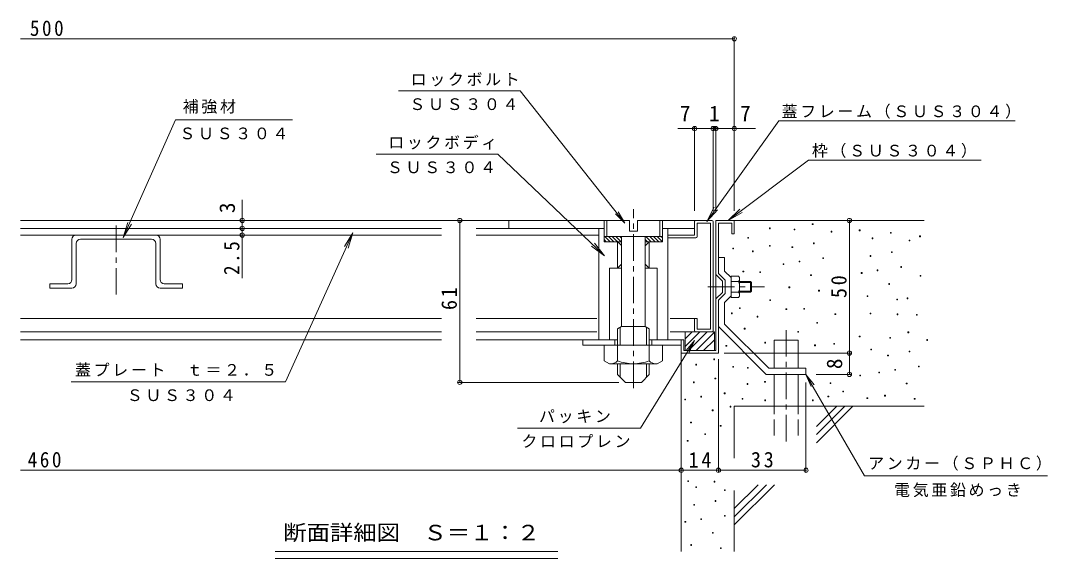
# Model space of a CAD drawing. Units: millimetres, scale not verified. Extents: x -353 to 376, y -274 to 236.
# Drawn here: x -11.4 to 375.6, y 24.5 to 227.2 of the extents above; entities that cross this region are included whole.
import ezdxf
from ezdxf.enums import TextEntityAlignment as Align

# ---------------------------------------------------------------- set-up
doc = ezdxf.new("R2010")
doc.units = ezdxf.units.MM
doc.header["$LTSCALE"] = 2
doc.header["$PDMODE"] = 32
doc.header["$PDSIZE"] = 1.6
doc.linetypes.add('CHAIN1', pattern=[8, 5, -1, 1, -1])
doc.linetypes.add('DASHED3', pattern=[4, 3, -1])
for name, color, linetype, lineweight in [('D-0', 7, 'Continuous', 9), ('D-1', 2, 'Continuous', 9), ('D-2', 3, 'Continuous', 9), ('D-4', 7, 'Continuous', 9), ('D-6', 6, 'Continuous', 5)]:
    doc.layers.add(name, color=color, linetype=linetype, lineweight=lineweight)
doc.layers.add('D-5', color=7, linetype='Continuous')
doc.styles.add('ＭＳ ゴシック', font='')
doc.styles.get('ＭＳ ゴシック').set_extended_font_data('MS Gothic')

msp = doc.modelspace()

# ---------------------------------------------------------------- linework, layer by layer
at = {"layer": 'D-0'}
for points in [[(270.842, 148.762), (270.842, 149.062), (271.142, 149.062), (271.142, 148.762)], [(280.167, 148.313), (280.167, 148.613), (280.467, 148.613), (280.467, 148.313)], [(287.023, 150.338), (287.023, 150.638), (287.323, 150.638), (287.323, 150.338)], [(294.109, 147.485), (294.109, 147.785), (294.409, 147.785), (294.409, 147.485)], [(304.697, 148.003), (304.697, 148.303), (304.996, 148.303), (304.996, 148.003)], [(316.426, 147.025), (316.426, 147.325), (316.726, 147.325), (316.726, 147.025)], [(262.697, 145.173), (262.697, 145.473), (262.997, 145.473), (262.997, 145.173)], [(287.437, 143.091), (287.437, 143.391), (287.737, 143.391), (287.737, 143.091)], [(309.57, 145), (309.57, 145.3), (309.87, 145.3), (309.87, 145)], [(323.512, 144.172), (323.512, 144.472), (323.812, 144.472), (323.812, 144.172)], [(327.473, 145.76), (327.473, 146.06), (327.773, 146.06), (327.773, 145.76)], [(257.038, 141.17), (257.038, 141.47), (257.338, 141.47), (257.338, 141.17)], [(264.492, 140.066), (264.492, 140.366), (264.792, 140.366), (264.792, 140.066)], [(270.842, 142.136), (270.842, 142.436), (271.142, 142.436), (271.142, 142.136)], [(279.362, 141.641), (279.362, 141.941), (279.662, 141.941), (279.662, 141.641)], [(316.84, 139.778), (316.84, 140.078), (317.14, 140.078), (317.14, 139.778)], [(276.049, 135.222), (276.049, 135.522), (276.349, 135.522), (276.349, 135.222)], [(282.054, 136.257), (282.054, 136.558), (282.354, 136.558), (282.354, 136.257)], [(290.957, 137.5), (290.957, 137.8), (291.257, 137.8), (291.257, 137.5)], [(308.765, 138.328), (308.765, 138.628), (309.065, 138.628), (309.065, 138.328)], [(260.903, 132.473), (260.903, 132.773), (261.203, 132.773), (261.203, 132.473)], [(267.253, 132.197), (267.253, 132.497), (267.553, 132.497), (267.553, 132.197)], [(305.452, 131.909), (305.452, 132.209), (305.752, 132.209), (305.752, 131.909)], [(311.457, 132.944), (311.457, 133.245), (311.757, 133.245), (311.757, 132.944)], [(320.36, 134.187), (320.36, 134.487), (320.66, 134.487), (320.66, 134.187)], [(286.402, 131.081), (286.402, 131.381), (286.702, 131.381), (286.702, 131.081)], [(315.805, 127.768), (315.805, 128.068), (316.105, 128.068), (316.105, 127.768)], [(327.68, 130.851), (327.68, 131.151), (327.98, 131.151), (327.98, 130.851)], [(278.235, 126.503), (278.235, 126.803), (278.535, 126.803), (278.535, 126.503)], [(289.416, 125.26), (289.416, 125.56), (289.716, 125.56), (289.716, 125.26)], [(270.98, 121.706), (270.98, 122.006), (271.28, 122.006), (271.28, 121.706)], [(307.637, 123.19), (307.637, 123.49), (307.937, 123.49), (307.937, 123.19)], [(318.819, 121.947), (318.819, 122.247), (319.119, 122.247), (319.119, 121.947)], [(322.711, 122.362), (322.711, 122.662), (323.011, 122.662), (323.011, 122.362)], [(256.537, 116.719), (256.537, 117.019), (256.837, 117.019), (256.837, 116.719)], [(259.574, 118.652), (259.574, 118.952), (259.874, 118.952), (259.874, 118.652)], [(277.105, 118.307), (277.105, 118.607), (277.405, 118.607), (277.405, 118.307)], [(283.835, 118.41), (283.835, 118.71), (284.135, 118.71), (284.135, 118.41)], [(295.534, 116.443), (295.534, 116.743), (295.834, 116.743), (295.834, 116.443)], [(308.838, 116.668), (308.838, 116.968), (309.138, 116.968), (309.138, 116.668)], [(318.984, 116.357), (318.984, 116.657), (319.284, 116.657), (319.284, 116.357)], [(326.231, 116.15), (326.231, 116.45), (326.531, 116.45), (326.531, 116.15)], [(266.2, 115.477), (266.2, 115.777), (266.5, 115.777), (266.5, 115.477)], [(288.701, 113.13), (288.701, 113.43), (289.001, 113.43), (289.001, 113.13)], [(261.369, 110.922), (261.369, 111.222), (261.669, 111.222), (261.669, 110.922)], [(281.557, 109.714), (281.557, 110.014), (281.857, 110.014), (281.857, 109.714)], [(323.052, 109.546), (323.052, 109.847), (323.352, 109.847), (323.352, 109.546)], [(254.467, 104.48), (254.467, 104.78), (254.767, 104.78), (254.767, 104.48)], [(269.099, 105.676), (269.099, 105.976), (269.399, 105.976), (269.399, 105.676)], [(287.873, 104.641), (287.873, 104.941), (288.173, 104.941), (288.173, 104.641)], [(295.12, 105.262), (295.12, 105.562), (295.42, 105.562), (295.42, 105.262)], [(304.697, 107.971), (304.697, 108.271), (304.996, 108.271), (304.996, 107.971)], [(316.196, 107.522), (316.196, 107.822), (316.496, 107.822), (316.496, 107.522)], [(330.138, 106.694), (330.138, 106.994), (330.438, 106.994), (330.438, 106.694)], [(309.045, 103.105), (309.045, 103.405), (309.345, 103.405), (309.345, 103.105)], [(315.391, 100.85), (315.391, 101.15), (315.691, 101.15), (315.691, 100.85)], [(323.466, 102.299), (323.466, 102.599), (323.766, 102.599), (323.766, 102.299)], [(243.068, 97.376), (243.068, 97.676), (243.368, 97.676), (243.368, 97.376)], [(249.925, 99.4), (249.925, 99.7), (250.225, 99.7), (250.225, 99.4)], [(257.011, 96.548), (257.011, 96.848), (257.311, 96.848), (257.311, 96.548)], [(326.986, 96.709), (326.986, 97.009), (327.286, 97.009), (327.286, 96.709)], [(262.611, 96.174), (262.611, 96.474), (262.911, 96.474), (262.911, 96.174)], [(304.904, 93.27), (304.904, 93.57), (305.204, 93.57), (305.204, 93.27)], [(312.078, 94.431), (312.078, 94.731), (312.378, 94.731), (312.378, 94.431)], [(318.083, 95.466), (318.083, 95.766), (318.383, 95.766), (318.383, 95.466)], [(242.263, 90.704), (242.263, 91.004), (242.563, 91.004), (242.563, 90.704)], [(250.339, 92.153), (250.339, 92.453), (250.639, 92.453), (250.639, 92.153)], [(262.427, 90.1), (262.427, 90.4), (262.727, 90.4), (262.727, 90.1)], [(269.053, 90.929), (269.053, 91.229), (269.353, 91.229), (269.353, 90.929)], [(293.722, 90.371), (293.722, 90.671), (294.022, 90.671), (294.022, 90.371)], [(322.431, 90.29), (322.431, 90.59), (322.731, 90.59), (322.731, 90.29)], [(244.955, 85.32), (244.955, 85.62), (245.255, 85.62), (245.255, 85.32)], [(253.859, 86.563), (253.859, 86.863), (254.159, 86.863), (254.159, 86.563)], [(292.894, 85.401), (292.894, 85.701), (293.194, 85.701), (293.194, 85.401)], [(298.485, 87.265), (298.485, 87.565), (298.785, 87.565), (298.785, 87.265)], [(314.263, 85.711), (314.263, 86.011), (314.563, 86.011), (314.563, 85.711)], [(238.95, 84.285), (238.95, 84.585), (239.25, 84.585), (239.25, 84.285)], [(256.077, 81.542), (256.077, 81.842), (256.377, 81.842), (256.377, 81.542)], [(260.587, 84.487), (260.587, 84.787), (260.886, 84.787), (260.886, 84.487)], [(269.145, 83.935), (269.145, 84.235), (269.445, 84.235), (269.445, 83.935)], [(287.096, 83.952), (287.096, 84.252), (287.396, 84.252), (287.396, 83.952)], [(307.595, 84.78), (307.595, 85.08), (307.895, 85.08), (307.895, 84.78)], [(325.445, 84.469), (325.445, 84.769), (325.745, 84.769), (325.745, 84.469)], [(249.303, 80.144), (249.303, 80.444), (249.603, 80.444), (249.603, 80.144)], [(241.136, 75.565), (241.136, 75.865), (241.436, 75.865), (241.436, 75.565)], [(252.317, 74.323), (252.317, 74.623), (252.617, 74.623), (252.617, 74.323)], [(246.46, 71.166), (246.46, 71.466), (246.76, 71.466), (246.76, 71.166)], [(239.926, 68.681), (239.926, 68.981), (240.226, 68.981), (240.226, 68.681)], [(240.11, 53.496), (240.11, 53.796), (240.41, 53.796), (240.41, 53.496)], [(243.138, 51.235), (243.138, 51.535), (243.437, 51.535), (243.437, 51.235)], [(249.994, 53.26), (249.994, 53.56), (250.294, 53.56), (250.294, 53.26)], [(253.884, 50.091), (253.884, 50.391), (254.184, 50.391), (254.184, 50.091)], [(242.332, 44.563), (242.332, 44.863), (242.632, 44.863), (242.632, 44.563)], [(250.408, 46.013), (250.408, 46.313), (250.708, 46.313), (250.708, 46.013)], [(245.024, 39.18), (245.024, 39.48), (245.324, 39.48), (245.324, 39.18)], [(253.928, 40.422), (253.928, 40.722), (254.228, 40.722), (254.228, 40.422)], [(239.019, 38.144), (239.019, 38.445), (239.319, 38.445), (239.319, 38.144)], [(249.372, 34.003), (249.372, 34.303), (249.672, 34.303), (249.672, 34.003)], [(241.205, 29.425), (241.205, 29.725), (241.505, 29.725), (241.505, 29.425)], [(252.386, 28.182), (252.386, 28.483), (252.686, 28.483), (252.686, 28.182)]]:
    msp.add_lwpolyline(points, close=True, dxfattribs=at)
at = {"layer": 'D-1'}
for p, q in [((250.635, 151.862), (250.635, 102.862)), ((257.635, 151.862), (250.635, 151.862)), ((257.635, 151.862), (257.635, 146.862)), ((251.635, 150.862), (251.635, 131.862)), ((256.635, 150.862), (251.635, 150.862)), ((256.635, 150.862), (256.635, 146.862)), ((257.635, 146.862), (256.635, 146.862)), ((253.935, 137.862), (251.635, 137.862)), ((253.935, 137.862), (253.935, 132.815)), ((251.635, 131.862), (254.135, 129.362)), ((253.935, 132.815), (256.435, 130.315)), ((250.635, 131.448), (253.135, 128.948)), ((253.135, 128.948), (253.135, 124.777)), ((254.135, 129.362), (254.135, 124.362)), ((259.26, 130.912), (256.435, 130.912)), ((256.435, 130.912), (256.435, 122.812)), ((259.26, 128.892), (256.435, 128.892)), ((259.635, 129.902), (259.635, 123.823)), ((263.756, 128.862), (259.635, 128.862)), ((264.135, 128.483), (259.635, 128.483)), ((263.756, 128.862), (263.756, 124.862)), ((264.135, 128.483), (263.756, 128.862)), ((264.135, 128.483), (264.135, 125.241)), ((253.135, 124.777), (250.635, 122.277)), ((254.135, 124.362), (251.635, 121.862)), ((259.26, 124.833), (256.435, 124.833)), ((264.135, 125.241), (259.635, 125.241)), ((259.635, 124.862), (263.756, 124.862)), ((264.135, 125.241), (263.756, 124.862)), ((251.635, 121.862), (251.635, 101.862)), ((256.435, 123.41), (253.935, 120.91)), ((253.935, 120.91), (253.935, 112.815)), ((259.26, 122.812), (256.435, 122.812)), ((253.935, 112.815), (270.588, 96.162)), ((239.135, 107.239), (241.758, 109.862)), ((239.135, 104.411), (244.587, 109.862)), ((239.135, 109.862), (239.135, 102.862)), ((239.135, 109.862), (250.135, 109.862)), ((240.415, 102.862), (247.415, 109.862)), ((243.244, 102.862), (250.135, 109.754)), ((250.135, 109.862), (250.135, 102.862)), ((251.635, 111.862), (269.635, 93.862)), ((238.635, 106.862), (237.635, 106.862)), ((237.635, 106.862), (237.635, 101.862)), ((238.635, 106.862), (238.635, 102.862)), ((246.072, 102.862), (250.135, 106.925)), ((251.635, 101.862), (237.635, 101.862)), ((250.635, 102.862), (238.635, 102.862)), ((269.635, 93.862), (284.635, 93.862)), ((270.588, 96.162), (284.635, 96.162)), ((284.635, 93.862), (284.635, 96.162))]:
    msp.add_line(p, q, dxfattribs=at)
at = {"layer": 'D-1', "linetype": 'CHAIN1'}
msp.add_line((247.669, 126.862), (269.032, 126.862), dxfattribs=at)
at = {"layer": 'D-1'}
for centre, radius, start, end in [((258.087, 129.902), 1.548, 319.24529, 40.75453), ((253.961, 126.862), 5.674, 339.04448, 20.95552), ((258.087, 123.823), 1.548, 319.24486, 40.75514)]:
    msp.add_arc(centre, radius, start, end, dxfattribs=at)
at = {"layer": 'D-2', "linetype": 'CHAIN1'}
for p, q in [((219.597, 88.679), (219.597, 156.153)), ((24.635, 149.918), (24.635, 123.909))]:
    msp.add_line(p, q, dxfattribs=at)
at = {"layer": 'D-2'}
for p, q in [((218.097, 151.862), (-11.351, 151.862)), ((172.635, 151.862), (172.635, 148.862)), ((208.597, 151.862), (208.597, 143.862)), ((209.597, 151.862), (209.597, 145.862)), ((218.097, 147.862), (218.097, 151.862)), ((221.097, 151.862), (249.135, 151.862)), ((229.597, 151.862), (229.597, 145.862)), ((230.597, 151.862), (230.597, 143.862)), ((242.635, 151.862), (242.635, 146.362)), ((249.635, 110.362), (249.635, 151.362)), ((-11.351, 148.862), (147.314, 148.862)), ((160.352, 148.862), (208.597, 148.862)), ((206.597, 148.862), (206.597, 106.862)), ((242.635, 148.862), (230.597, 148.862)), ((232.597, 148.862), (232.597, 106.862)), ((248.635, 150.862), (243.635, 150.862)), ((243.635, 145.862), (243.635, 150.862)), ((248.635, 150.862), (248.635, 110.862)), ((-11.351, 146.362), (147.314, 146.362)), ((8.035, 144.762), (8.035, 129.562)), ((38.035, 144.762), (11.235, 144.762)), ((41.235, 144.762), (41.235, 129.562)), ((206.597, 146.362), (160.352, 146.362)), ((230.559, 145.862), (208.597, 145.862)), ((209.372, 143.862), (208.597, 144.638)), ((215.097, 143.862), (208.597, 143.862)), ((210.787, 143.862), (208.787, 145.862)), ((212.201, 143.862), (210.201, 145.862)), ((215.097, 142.38), (211.615, 145.862)), ((215.029, 143.862), (213.029, 145.862)), ((213.597, 143.862), (213.597, 133.862)), ((213.597, 143.862), (213.606, 143.853)), ((215.097, 145.209), (214.443, 145.862)), ((215.097, 145.862), (215.097, 111.863)), ((224.097, 145.862), (224.097, 111.863)), ((224.929, 143.862), (224.097, 144.694)), ((230.559, 143.862), (224.097, 143.862)), ((225.597, 143.862), (224.097, 142.362)), ((226.343, 143.862), (224.343, 145.862)), ((225.597, 143.862), (225.597, 133.862)), ((227.757, 143.862), (225.757, 145.862)), ((229.171, 143.862), (227.171, 145.862)), ((230.586, 143.862), (228.586, 145.862)), ((230.597, 145.265), (230, 145.862)), ((242.635, 146.362), (232.597, 146.362)), ((243.135, 145.362), (232.597, 145.362)), ((9.635, 127.962), (9.635, 143.162)), ((39.635, 127.962), (39.635, 143.162)), ((215.097, 133.862), (210.597, 133.862)), ((210.597, 133.862), (210.597, 106.862)), ((213.597, 133.862), (215.097, 135.363)), ((225.597, 133.862), (224.097, 135.363)), ((228.597, 133.862), (224.097, 133.862)), ((228.597, 133.862), (228.597, 106.862)), ((-0.365, 126.362), (-0.365, 127.962)), ((6.435, 127.962), (-0.365, 127.962)), ((42.835, 127.962), (49.635, 127.962)), ((49.635, 126.362), (49.635, 127.962)), ((8.035, 126.362), (-0.365, 126.362)), ((41.235, 126.362), (49.635, 126.362)), ((-11.351, 114.862), (147.314, 114.862)), ((160.352, 114.862), (205.771, 114.862)), ((242.635, 110.362), (242.635, 114.862)), ((147.314, 109.862), (-11.351, 109.862)), ((205.771, 109.862), (160.352, 109.862)), ((215.097, 111.863), (213.597, 110.997)), ((213.597, 104.862), (213.597, 110.997)), ((214.597, 104.862), (214.597, 111.574)), ((224.097, 111.863), (215.097, 111.863)), ((224.097, 111.863), (225.597, 110.997)), ((224.597, 104.862), (224.597, 111.574)), ((225.597, 104.862), (225.597, 110.997)), ((249.135, 109.862), (233.441, 109.862)), ((-11.351, 106.862), (147.314, 106.862)), ((213.597, 106.862), (160.352, 106.862)), ((200.559, 106.862), (200.559, 104.862)), ((200.559, 104.862), (237.635, 104.862)), ((208.597, 104.862), (208.597, 99.017)), ((212.597, 104.862), (212.597, 106.862)), ((213.597, 99.017), (213.597, 104.862)), ((237.635, 106.862), (225.597, 106.862)), ((225.597, 99.017), (225.597, 104.862)), ((226.597, 104.862), (226.597, 106.862)), ((230.597, 104.862), (230.597, 99.017)), ((210.597, 97.862), (208.597, 99.017)), ((210.597, 97.862), (228.597, 97.862)), ((213.597, 93.862), (213.597, 97.863)), ((214.597, 92.863), (214.597, 97.863)), ((224.597, 92.863), (224.597, 97.863)), ((228.597, 97.862), (230.597, 99.017)), ((216.597, 90.863), (213.597, 93.862)), ((216.597, 90.863), (222.597, 90.863))]:
    msp.add_line(p, q, dxfattribs=at)
for points in [[(218.097, 147.862), (221.097, 147.862), (221.097, 151.862)], [(248.635, 110.862), (243.635, 110.862), (243.635, 114.862), (233.441, 114.862)], [(222.597, 90.863), (225.597, 93.862), (225.597, 97.863)]]:
    msp.add_lwpolyline(points, dxfattribs=at)
for centre, radius, start, end in [((243.135, 151.362), 0.5, 90, 180), ((249.135, 151.362), 0.5, 0, 90), ((9.635, 144.762), 1.6, 90, 180), ((11.235, 143.162), 1.6, 90, 180), ((38.035, 143.162), 1.6, 0, 90), ((39.635, 144.762), 1.6, 0, 90), ((243.135, 145.862), 0.5, 270, 0), ((6.435, 129.562), 1.6, 270, 0), ((8.035, 127.962), 1.6, 270, 0), ((41.235, 127.962), 1.6, 180, 270), ((42.835, 129.562), 1.6, 180, 270), ((243.135, 110.362), 0.5, 180, 270), ((249.135, 110.362), 0.5, 270, 0), ((211.232, 100.862), 3, 270.00015, 322.04065), ((219.765, 114.902), 17.04, 248.7785, 269.43475), ((219.429, 114.902), 17.04, 270.56525, 291.2215), ((227.962, 100.862), 3, 217.95935, 269.99985), ((227.962, 100.862), 3, 270.00015, 270.00017)]:
    msp.add_arc(centre, radius, start, end, dxfattribs=at)
at = {"layer": 'D-4'}
for p, q in [((257.635, 155.461), (257.635, 220.927)), ((-11.351, 220.327), (257.635, 220.327)), ((47.079, 189.777), (91.093, 189.777)), ((236.405, 186.507), (265.568, 186.507)), ((242.635, 155.461), (242.635, 187.107)), ((249.635, 155.461), (249.635, 187.107)), ((250.635, 155.461), (250.635, 187.107)), ((274.426, 189.358), (363.426, 189.358)), ((285.649, 174.563), (350.649, 174.563)), ((72.205, 130.111), (72.205, 159.624)), ((216.435, 150.839), (213.869, 155.131)), ((247.227, 151.534), (251.336, 155.906)), ((255.37, 151.873), (260.6, 154.814)), ((72.205, 151.862), (72.805, 151.862)), ((154.162, 90.863), (154.162, 151.862)), ((301.028, 93.862), (301.028, 151.862)), ((27.366, 145.402), (30.497, 150.521)), ((72.205, 148.862), (72.805, 148.862)), ((88.513, 91.001), (113.866, 147.211)), ((113.866, 147.211), (110.706, 142.111)), ((113.866, 147.211), (112.134, 141.467)), ((72.205, 146.362), (72.805, 146.362)), ((208.682, 138.59), (204.916, 143.261)), ((222.289, 73.59), (242.648, 106.688)), ((242.648, 106.688), (239.495, 102.808)), ((242.648, 106.688), (240.607, 102.124)), ((253.818, 101.862), (301.628, 101.862)), ((251.635, 99.61), (251.635, 57.127)), ((284.635, 93.862), (287.679, 89.896)), ((284.635, 93.862), (286.548, 89.243)), ((288.419, 93.862), (301.628, 93.862)), ((88.513, 91.001), (7.752, 91.001)), ((214.167, 90.863), (153.562, 90.863)), ((284.635, 90.769), (284.635, 57.127)), ((222.289, 73.59), (175.977, 73.59)), ((-11.351, 57.727), (284.635, 57.727)), ((84.625, 27.162), (191.18, 27.162)), ((84.625, 24.49), (191.18, 24.49))]:
    msp.add_line(p, q, dxfattribs=at)
for points in [[(131.109, 200.675), (176.962, 200.675), (216.435, 150.839), (212.845, 154.32)], [(47.079, 189.777), (27.366, 145.402), (29.066, 151.157)], [(274.426, 189.358), (247.227, 151.534), (250.064, 156.821)], [(122.648, 176.88), (168.501, 176.88), (208.682, 138.59), (203.835, 142.127)], [(285.649, 174.563), (255.37, 151.873), (259.661, 156.067)], [(284.635, 93.862), (306.706, 55.634), (375.638, 55.634)]]:
    msp.add_lwpolyline(points, dxfattribs=at)
for p in [(257.635, 220.327), (242.635, 186.507), (249.635, 186.507), (250.635, 186.507), (257.635, 186.507), (72.205, 151.862), (154.162, 151.862), (301.028, 151.862), (72.205, 148.862), (72.205, 146.362), (301.028, 101.862), (301.028, 93.862), (154.162, 90.863), (237.635, 57.727), (251.635, 57.727), (284.635, 57.727)]:
    msp.add_point(p, dxfattribs=at)
at = {"layer": 'D-6'}
for p, q in [((329.158, 151.862), (257.635, 151.862)), ((272.635, 106.718), (281.635, 106.718)), ((272.635, 96.162), (272.635, 106.718)), ((281.635, 96.162), (281.635, 106.718)), ((237.635, 101.862), (237.635, 27.162)), ((272.635, 81.862), (272.635, 93.862)), ((281.635, 81.862), (281.635, 93.862)), ((329.158, 81.862), (257.635, 81.862)), ((257.635, 81.862), (257.635, 62.331)), ((296.225, 81.862), (288.576, 74.214)), ((299.284, 81.862), (288.576, 71.154)), ((302.344, 81.862), (288.576, 68.094)), ((266.639, 52.277), (257.635, 43.273)), ((269.699, 52.277), (257.635, 40.213)), ((272.759, 52.277), (257.635, 37.153)), ((257.635, 50.106), (257.635, 27.162))]:
    msp.add_line(p, q, dxfattribs=at)
at = {"layer": 'D-6', "linetype": 'CHAIN1'}
msp.add_line((277.135, 68.575), (277.135, 111.332), dxfattribs=at)
at = {"layer": 'D-6', "linetype": 'DASHED3'}
for p, q in [((272.635, 70.851), (272.635, 81.862)), ((281.635, 70.851), (281.635, 81.862))]:
    msp.add_line(p, q, dxfattribs=at)

# ---------------------------------------------------------------- texts
at = {"layer": 'D-4', "color": 2, "style": 'ＭＳ ゴシック'}
for s, p in [('7', (237.111, 187.507)), ('1', (248.135, 187.507)), ('7', (259.81, 187.507))]:
    msp.add_text(s, height=5.865, dxfattribs=at).set_placement(p, align=Align.BOTTOM_LEFT)
for s, p in [('3', (71.205, 154.641)), ('8', (300.028, 95.862))]:
    msp.add_text(s, height=5.865, rotation=90, dxfattribs=at).set_placement(p, align=Align.BOTTOM_LEFT)
at = {"layer": 'D-4', "color": 2, "style": 'ＭＳ ゴシック', "width": 1.1}
msp.add_text('断面詳細図\u3000Ｓ＝１：２', height=5.865, dxfattribs=at).set_placement((87.642, 29.548), align=Align.BOTTOM_LEFT)
at = {"layer": 'D-4', "color": 2, "char_height": 5.865, "attachment_point": 7, "style": 'ＭＳ ゴシック'}
for s, insert in [('\\T1.27;\\W0.9;500', (-7.824, 221.327)), ('\\T1.27;\\W0.9;460', (-8.654, 58.727)), ('\\T1.27;\\W0.95;14', (240.385, 58.727)), ('\\T1.27;\\W0.95;33', (263.885, 58.727))]:
    msp.add_mtext(s, dxfattribs=dict(at, insert=insert))
at = {"layer": 'D-4', "char_height": 4.399, "attachment_point": 7, "style": 'ＭＳ ゴシック'}
for s, insert in [('\\T1.17;ロックボルト', (135.663, 202.402)), ('\\T1.17;補強材', (49.755, 192.105)), ('\\T1.17;ＳＵＳ３０４', (135.19, 193.421)), ('\\T1.17;蓋フレーム（ＳＵＳ３０４）', (275.44, 190.23)), ('\\T1.17;ロックボディ', (127.202, 178.607)), ('\\T1.17;枠（ＳＵＳ３０４）', (286.872, 175.416)), ('\\T1.17;ＳＵＳ３０４', (126.729, 169.625)), ('\\T1.17;蓋プレート\u3000ｔ＝２．５', (9.185, 93.089)), ('\\T1.17;ＳＵＳ３０４', (28.691, 83.74)), ('\\T1.17;パッキン', (184.047, 75.451)), ('\\T1.17;クロロプレン', (177.406, 66.201)), ('\\T1.17;アンカー（ＳＰＨＣ）', (308.081, 57.591)), ('\\T1.17;電気亜鉛めっき', (317.835, 47.593))]:
    msp.add_mtext(s, dxfattribs=dict(at, insert=insert))
at = {"layer": 'D-4', "color": 2, "char_height": 5.865, "attachment_point": 7, "rotation": 90, "style": 'ＭＳ ゴシック'}
for s, insert in [('\\T1.27;\\W0.9;2.5', (71.205, 131.331)), ('\\T1.27;\\W0.95;50', (300.028, 122.612)), ('\\T1.27;\\W0.95;61', (153.162, 118.112))]:
    msp.add_mtext(s, dxfattribs=dict(at, insert=insert))
at = {"layer": 'D-5', "insert": (48.513, 182.395), "char_height": 4.399, "attachment_point": 7, "style": 'ＭＳ ゴシック'}
msp.add_mtext('\\T1.17;ＳＵＳ３０４', dxfattribs=at)

doc.saveas('drawing.dxf')
